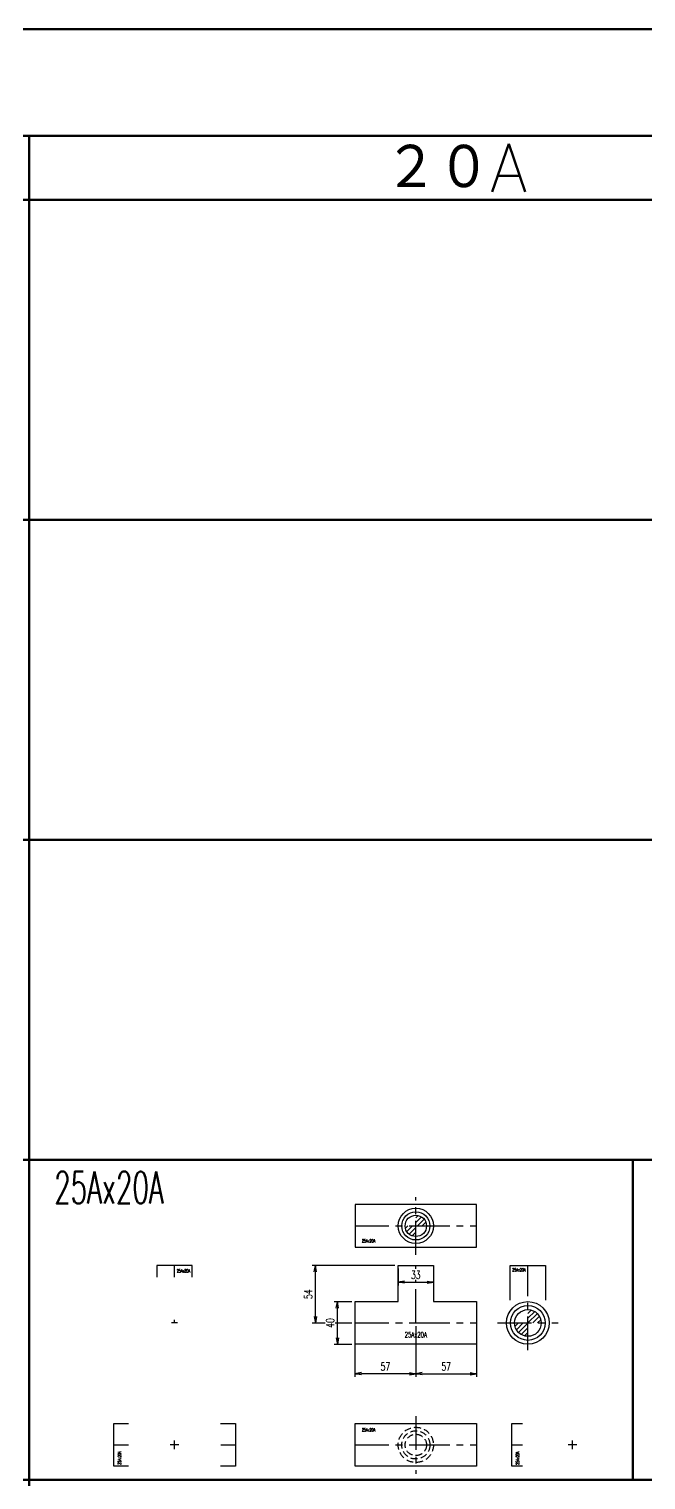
# Model space of a CAD drawing. Header units: millimetres. Extents: x 1711 to 90196, y -23291 to 8516.
# Drawn here: x 25889 to 26467, y 248 to 1608 of the extents above; entities that cross this region are included whole.
import ezdxf

# ---------------------------------------------------------------- set-up
doc = ezdxf.new("R2010")
doc.units = ezdxf.units.MM
doc.header["$PDMODE"] = 35
doc.linetypes.add('CENTER', pattern=[50.8, 31.75, -6.35, 6.35, -6.35])
doc.linetypes.add('HIDDEN', pattern=[9.525, 6.35, -3.175])
doc.layers.add('line', color=153, linetype='Continuous', lineweight=50)
for name, color, linetype in [('寸法', 2, 'Continuous'), ('配管-CVP', 4, 'Continuous'), ('＃配管（PVC)', 21, 'Continuous')]:
    doc.layers.add(name, color=color, linetype=linetype)
doc.styles.add('kpk', font='romans.shx', dxfattribs={"width": 0.7, "bigfont": 'extfont2.shx'})
doc.styles.get("Standard").update_dxf_attribs({"font": 'romans.shx', "bigfont": 'extfont.shx'})
doc.dimstyles.new('KPK-3', dxfattribs={"dimscale": 3, "dimtxt": 2.5, "dimasz": 2, "dimexe": 1, "dimexo": 1, "dimgap": 1, "dimtad": 3, "dimdec": 1, "dimdsep": 46, "dimtxsty": 'kpk', "dimblk": 'OPEN', "dimcen": 2.5, "dimclrd": 2, "dimclre": 2, "dimclrt": 4, "dimadec": 1, "dimazin": 2, "dimtfac": 1, "dimtdec": 1, "dimtmove": 0, "dimatfit": 2, "dimldrblk": 'OPEN', "dimfxl": 0, "dimlwd": -1, "dimlwe": -1, "dimarcsym": 0})

# ---------------------------------------------------------------- blocks, each defined once
blk = doc.blocks.new('*U1287')
at = {"layer": '＃配管（PVC)', "color": 2, "linetype": 'CENTER'}
for p, q in [((2.8, 0), (-2.8, 0)), ((0, 0), (0, 2.8))]:
    blk.add_line(p, q, dxfattribs=at)
at = {"layer": '＃配管（PVC)', "color": 0, "linetype": 'ByBlock'}
blk.add_lwpolyline([(16.5, 43), (16.5, 54), (-16.5, 54), (-16.5, 43)], dxfattribs=at)
at = {"layer": 'Defpoints', "color": 6, "linetype": 'ByBlock', "ltscale": 0.5, "insert": (8.4, 48.8), "char_height": 3, "attachment_point": 5, "style": 'kpk', "bg_fill": 3, "box_fill_scale": 1.2, "bg_fill_color": 256, "bg_fill_transparency": 0}
blk.add_mtext('{\\W0.6;25Ax20A}', dxfattribs=at)
at = {"layer": '＃配管（PVC)', "color": 2, "linetype": 'CENTER'}
blk.add_line((0, 43), (0, 54), dxfattribs=at)
blk = doc.blocks.new('25Ax20A-RT-正面')
at = {"layer": '＃配管（PVC)', "color": 2, "linetype": 'CENTER'}
blk.add_line((0, 0), (57, 0), dxfattribs=at)
at = {"layer": '＃配管（PVC)', "color": 0, "linetype": 'ByBlock'}
blk.add_lwpolyline([(-57, 20), (-16.5, 20), (-16.5, 54), (16.5, 54), (16.5, 20), (57, 20), (57, -20), (-57, -20)], close=True, dxfattribs=at)
at = {"layer": '＃配管（PVC)', "color": 2, "linetype": 'CENTER'}
blk.add_lwpolyline([(-57, 0), (0, 0), (0, 54)], dxfattribs=at)
at = {"layer": 'Defpoints', "color": 6, "linetype": 'ByBlock', "ltscale": 0.5, "insert": (0, -11), "char_height": 5, "attachment_point": 5, "style": 'kpk', "bg_fill": 3, "box_fill_scale": 1.2, "bg_fill_color": 256, "bg_fill_transparency": 0}
blk.add_mtext('{\\W0.6;25Ax20A}', dxfattribs=at)
blk = doc.blocks.new('25Ax20A-RT-側面')
at = {"layer": '＃配管（PVC)'}
h = blk.add_hatch(dxfattribs=at)
h.set_pattern_fill('ANSI31', color=252)
h.set_pattern_definition([(45, (-25732.7957, -394.7445), (-2.24506403, 2.24506403), [])])
h.paths.add_polyline_path([(0, 12.5), (0, 0), (12.5, 0, 0.414214)])
h.paths.add_polyline_path([(-12.5, 0, 0.414214), (0, -12.5), (0, 0)])
at = {"layer": '＃配管（PVC)', "color": 2, "linetype": 'CENTER'}
blk.add_line((-28.5, 0), (28.5, 0), dxfattribs=at)
at = {"layer": '＃配管（PVC)', "color": 0, "linetype": 'ByBlock'}
blk.add_lwpolyline([(-16.5, 21.3), (-16.5, 54), (16.5, 54), (16.5, 21.3)], dxfattribs=at)
for radius in [20, 16.3, 12.5]:
    blk.add_circle((0, 0), radius, dxfattribs=at)
at = {"layer": 'Defpoints', "color": 6, "linetype": 'ByBlock', "ltscale": 0.5, "insert": (-8.4, 49.8), "char_height": 3, "attachment_point": 5, "style": 'kpk', "bg_fill": 3, "box_fill_scale": 1.2, "bg_fill_color": 256, "bg_fill_transparency": 0}
blk.add_mtext('{\\W0.6;25Ax20A}', dxfattribs=at)
at = {"layer": '＃配管（PVC)', "color": 2, "linetype": 'CENTER'}
blk.add_line((0, -25.6), (0, 54), dxfattribs=at)
blk = doc.blocks.new('25Ax20A-RT-上面')
at = {"layer": '＃配管（PVC)'}
h = blk.add_hatch(dxfattribs=at)
h.set_pattern_fill('ANSI31', color=252)
h.set_pattern_definition([(45, (-25627.7957, -485.7445), (-2.24506403, 2.24506403), [])])
h.paths.add_polyline_path([(0, 0), (10, 0, 0.414214), (0, 10)])
h.paths.add_polyline_path([(-10, 0, 0.414214), (0, -10), (0, 0)])
at = {"layer": '＃配管（PVC)', "color": 2, "linetype": 'CENTER'}
blk.add_line((0, -27), (0, 27), dxfattribs=at)
at = {"layer": '＃配管（PVC)', "color": 0, "linetype": 'ByBlock'}
blk.add_lwpolyline([(57, 20), (-57, 20), (-57, -20), (57, -20)], close=True, dxfattribs=at)
at = {"layer": '＃配管（PVC)', "color": 2, "linetype": 'CENTER'}
blk.add_lwpolyline([(-57, 0), (0, 0), (57, 0)], dxfattribs=at)
at = {"layer": '＃配管（PVC)', "color": 0, "linetype": 'ByBlock'}
for radius in [16.5, 13.2, 10]:
    blk.add_circle((0, 0), radius, dxfattribs=at)
at = {"layer": 'Defpoints', "color": 6, "linetype": 'ByBlock', "ltscale": 0.5, "insert": (-44.2, -14.1), "char_height": 3, "attachment_point": 5, "style": 'kpk', "bg_fill": 3, "box_fill_scale": 1.2, "bg_fill_color": 256, "bg_fill_transparency": 0}
blk.add_mtext('{\\W0.6;25Ax20A}', dxfattribs=at)
blk = doc.blocks.new('25Ax20A-RT-下面')
at = {"layer": '＃配管（PVC)', "color": 2, "linetype": 'CENTER'}
blk.add_line((0, 27), (0, -27), dxfattribs=at)
at = {"layer": '＃配管（PVC)', "color": 0, "linetype": 'ByBlock'}
blk.add_lwpolyline([(57, -20), (-57, -20), (-57, 20), (57, 20)], close=True, dxfattribs=at)
at = {"layer": '＃配管（PVC)', "color": 2, "linetype": 'CENTER'}
blk.add_lwpolyline([(-57, 0), (0, 0), (57, 0)], dxfattribs=at)
at = {"layer": '＃配管（PVC)', "color": 252, "linetype": 'HIDDEN'}
for radius in [16.5, 13.2, 10]:
    blk.add_circle((0, 0), radius, dxfattribs=at)
at = {"layer": 'Defpoints', "color": 6, "linetype": 'ByBlock', "ltscale": 0.5, "insert": (-44.2, 14.1), "char_height": 3, "attachment_point": 5, "style": 'kpk', "bg_fill": 3, "box_fill_scale": 1.2, "bg_fill_color": 256, "bg_fill_transparency": 0}
blk.add_mtext('{\\W0.6;25Ax20A}', dxfattribs=at)
blk = doc.blocks.new('*U1289')
at = {"layer": '＃配管（PVC)', "color": 2, "linetype": 'CENTER'}
for p, q in [((-57, 0), (-47, 0)), ((4, 0), (-4, 0)), ((0, -4), (0, 4))]:
    blk.add_line(p, q, dxfattribs=at)
at = {"layer": '＃配管（PVC)', "color": 0, "linetype": 'ByBlock'}
blk.add_lwpolyline([(-47, -20), (-57, -20), (-57, 20), (-47, 20)], dxfattribs=at)
at = {"layer": 'Defpoints', "color": 6, "linetype": 'ByBlock', "ltscale": 0.5, "insert": (-51.5, -12.4), "char_height": 3, "attachment_point": 5, "rotation": 90, "style": 'kpk', "bg_fill": 3, "box_fill_scale": 1.2, "bg_fill_color": 256, "bg_fill_transparency": 0}
blk.add_mtext('{\\W0.6;25Ax20A}', dxfattribs=at)
blk = doc.blocks.new('*U1288')
at = {"layer": '＃配管（PVC)', "color": 2, "linetype": 'CENTER'}
for p, q in [((-57, 0), (-43, 0)), ((4, 0), (-4, 0)), ((0, -4), (0, 4)), ((43.5, 0), (57, 0))]:
    blk.add_line(p, q, dxfattribs=at)
at = {"layer": '＃配管（PVC)', "color": 0, "linetype": 'ByBlock'}
for points in [[(-43, -20), (-57, -20), (-57, 20), (-43, 20)], [(43, 20), (57, 20), (57, -20), (43, -20)]]:
    blk.add_lwpolyline(points, dxfattribs=at)
at = {"layer": 'Defpoints', "color": 6, "linetype": 'ByBlock', "ltscale": 0.5, "insert": (-51.6, -12.3), "char_height": 3, "attachment_point": 5, "rotation": 90, "style": 'kpk', "bg_fill": 3, "box_fill_scale": 1.2, "bg_fill_color": 256, "bg_fill_transparency": 0}
blk.add_mtext('{\\W0.6;25Ax20A}', dxfattribs=at)
blk = doc.blocks.new('A$C6aa1e4fd')
at = {"layer": 'line'}
for p, q in [((60, 0), (17081.2, 0)), ((2671.7, -100), (17081.2, -100)), ((4271.7, -100), (4271.7, -8135.9)), ((60, -160), (17081.2, -160)), ((60, -460), (17081.2, -460)), ((60, -760), (17081.2, -760)), ((60, -1060), (17081.2, -1060)), ((60, -1360), (17081.2, -1360))]:
    blk.add_line(p, q, dxfattribs=at)
blk.add_lwpolyline([(5071.7, -1060), (4837.5, -1060), (4837.5, -1360), (5071.7, -1360)], close=True, dxfattribs=at)
for s, insert, char_height, attachment_point in [('２０A', (4671.7, -130), 45, 5), ('{\\W0.6;25Ax20A}', (4295.3, -1085.9), 30, 4)]:
    blk.add_mtext(s, dxfattribs=dict(at, insert=insert, char_height=char_height, attachment_point=attachment_point))
blk = doc.blocks.new('_Open')
at = {"color": 0, "linetype": 'ByBlock', "lineweight": -2}
for p, q in [((-1, 0.17), (0, 0)), ((-1, -0.17), (0, 0)), ((0, 0), (-1, 0))]:
    blk.add_line(p, q, dxfattribs=at)
blk = doc.blocks.new('*D3170')
at = {"layer": 'Defpoints', "color": 0, "linetype": 'ByBlock', "transparency": 16777216}
for p in [(26251.3, 394.7), (26308.3, 394.7), (26308.3, 347.2)]:
    blk.add_point(p, dxfattribs=at)
at = {"layer": '寸法', "color": 2, "transparency": 16777216}
for p, q in [((26251.3, 391.7), (26251.3, 344.2)), ((26308.3, 391.7), (26308.3, 344.2)), ((26257.3, 347.2), (26302.3, 347.2))]:
    blk.add_line(p, q, dxfattribs=at)
at = {"layer": '寸法', "color": 2, "linetype": 'ByBlock', "transparency": 16777216, "xscale": 6, "yscale": 6, "zscale": 6, "rotation": 180}
blk.add_blockref('_Open', (26251.3, 347.2), dxfattribs=at)
at = {"layer": '寸法', "color": 2, "linetype": 'ByBlock', "transparency": 16777216, "xscale": 6, "yscale": 6, "zscale": 6}
blk.add_blockref('_Open', (26308.3, 347.2), dxfattribs=at)
at = {"layer": '寸法', "color": 4, "linetype": 'ByBlock', "transparency": 16777216, "insert": (26279.8, 353.9), "char_height": 7.5, "attachment_point": 5, "style": 'kpk', "bg_fill": 3, "box_fill_scale": 1.1, "bg_fill_color": 256, "bg_fill_true_color": 13158600, "bg_fill_transparency": 0}
blk.add_mtext('57', dxfattribs=at)
blk = doc.blocks.new('*D3171')
at = {"layer": 'Defpoints', "color": 0, "linetype": 'ByBlock', "transparency": 16777216}
for p in [(26194.3, 394.7), (26251.3, 394.7), (26194.3, 347.2)]:
    blk.add_point(p, dxfattribs=at)
at = {"layer": '寸法', "color": 2, "transparency": 16777216}
for p, q in [((26194.3, 391.7), (26194.3, 344.2)), ((26251.3, 391.7), (26251.3, 344.2)), ((26245.3, 347.2), (26200.3, 347.2))]:
    blk.add_line(p, q, dxfattribs=at)
at = {"layer": '寸法', "color": 2, "linetype": 'ByBlock', "transparency": 16777216, "xscale": 6, "yscale": 6, "zscale": 6, "rotation": 180}
blk.add_blockref('_Open', (26194.3, 347.2), dxfattribs=at)
at = {"layer": '寸法', "color": 2, "linetype": 'ByBlock', "transparency": 16777216, "xscale": 6, "yscale": 6, "zscale": 6}
blk.add_blockref('_Open', (26251.3, 347.2), dxfattribs=at)
at = {"layer": '寸法', "color": 4, "linetype": 'ByBlock', "transparency": 16777216, "insert": (26222.8, 353.9), "char_height": 7.5, "attachment_point": 5, "style": 'kpk', "bg_fill": 3, "box_fill_scale": 1.1, "bg_fill_color": 256, "bg_fill_true_color": 13158600, "bg_fill_transparency": 0}
blk.add_mtext('57', dxfattribs=at)
blk = doc.blocks.new('*D3172')
at = {"layer": 'Defpoints', "color": 0, "linetype": 'ByBlock', "transparency": 16777216}
for p in [(26157.2, 448.7), (26234.8, 448.7), (26194.3, 394.7)]:
    blk.add_point(p, dxfattribs=at)
at = {"layer": '寸法', "color": 2, "transparency": 16777216}
for p, q in [((26231.8, 448.7), (26154.2, 448.7)), ((26157.2, 400.7), (26157.2, 442.7)), ((26191.3, 394.7), (26154.2, 394.7))]:
    blk.add_line(p, q, dxfattribs=at)
at = {"layer": '寸法', "color": 2, "linetype": 'ByBlock', "transparency": 16777216, "xscale": 6, "yscale": 6, "zscale": 6}
for p, rotation in [((26157.2, 448.7), 90), ((26157.2, 394.7), 270)]:
    blk.add_blockref('_Open', p, dxfattribs=dict(at, rotation=rotation))
at = {"layer": '寸法', "color": 4, "linetype": 'ByBlock', "transparency": 16777216, "insert": (26150.5, 421.7), "char_height": 7.5, "attachment_point": 5, "rotation": 90, "style": 'kpk', "bg_fill": 3, "box_fill_scale": 1.1, "bg_fill_color": 256, "bg_fill_true_color": 13158600, "bg_fill_transparency": 0}
blk.add_mtext('54', dxfattribs=at)
blk = doc.blocks.new('*D3221')
at = {"layer": 'Defpoints', "color": 0, "linetype": 'ByBlock', "transparency": 16777216}
for p in [(26177.8, 414.7), (26194.3, 414.7), (26194.3, 374.7)]:
    blk.add_point(p, dxfattribs=at)
at = {"layer": '寸法', "color": 2, "transparency": 16777216}
for p, q in [((26191.3, 414.7), (26174.8, 414.7)), ((26177.8, 380.7), (26177.8, 408.7)), ((26191.3, 374.7), (26174.8, 374.7))]:
    blk.add_line(p, q, dxfattribs=at)
at = {"layer": '寸法', "color": 2, "linetype": 'ByBlock', "transparency": 16777216, "xscale": 6, "yscale": 6, "zscale": 6}
for p, rotation in [((26177.8, 414.7), 90), ((26177.8, 374.7), 270)]:
    blk.add_blockref('_Open', p, dxfattribs=dict(at, rotation=rotation))
at = {"layer": '寸法', "color": 4, "linetype": 'ByBlock', "transparency": 16777216, "insert": (26171.1, 394.7), "char_height": 7.5, "attachment_point": 5, "rotation": 90, "style": 'kpk', "bg_fill": 3, "box_fill_scale": 1.1, "bg_fill_color": 256, "bg_fill_true_color": 13158600, "bg_fill_transparency": 0}
blk.add_mtext('40', dxfattribs=at)
blk = doc.blocks.new('*D3222')
at = {"layer": 'Defpoints', "color": 0, "linetype": 'ByBlock', "transparency": 16777216}
for p in [(26234.8, 448.7), (26267.8, 448.7), (26267.8, 433)]:
    blk.add_point(p, dxfattribs=at)
at = {"layer": '寸法', "color": 2, "transparency": 16777216}
for p, q in [((26234.8, 445.7), (26234.8, 430)), ((26267.8, 445.7), (26267.8, 430)), ((26240.8, 433), (26261.8, 433))]:
    blk.add_line(p, q, dxfattribs=at)
at = {"layer": '寸法', "color": 2, "linetype": 'ByBlock', "transparency": 16777216, "xscale": 6, "yscale": 6, "zscale": 6, "rotation": 180}
blk.add_blockref('_Open', (26234.8, 433), dxfattribs=at)
at = {"layer": '寸法', "color": 2, "linetype": 'ByBlock', "transparency": 16777216, "xscale": 6, "yscale": 6, "zscale": 6}
blk.add_blockref('_Open', (26267.8, 433), dxfattribs=at)
at = {"layer": '寸法', "color": 4, "linetype": 'ByBlock', "transparency": 16777216, "insert": (26251.3, 439.7), "char_height": 7.5, "attachment_point": 5, "style": 'kpk', "bg_fill": 3, "box_fill_scale": 1.1, "bg_fill_color": 256, "bg_fill_true_color": 13158600, "bg_fill_transparency": 0}
blk.add_mtext('33', dxfattribs=at)

msp = doc.modelspace()

# ---------------------------------------------------------------- block references
at = {"layer": '配管-CVP'}
for name, p in [('25Ax20A-RT-上面', (26251.3248, 485.7445)), ('*U1287', (26025.2242, 394.7445)), ('25Ax20A-RT-正面', (26251.3248, 394.7445)), ('25Ax20A-RT-側面', (26356.3248, 394.7445)), ('*U1288', (26025.2242, 280.4395)), ('25Ax20A-RT-下面', (26251.3248, 280.4395)), ('*U1289', (26398.1377, 280.4395))]:
    msp.add_blockref(name, p, dxfattribs=at)

# ---------------------------------------------------------------- next in the draw order: block references
at = {"layer": 'line', "linetype": 'ByBlock'}
msp.add_blockref('A$C6aa1e4fd', (21617.1739, 1607.5677), dxfattribs=at)

# ---------------------------------------------------------------- next in the draw order: dimensions: what is measured, and where the dimension line sits
at = {"layer": '寸法', "linetype": 'ByBlock'}
dim = msp.add_linear_dim(base=(26308.3248, 347.1519), p1=(26251.3248, 394.7445), p2=(26308.3248, 394.7445), dimstyle='KPK-3', dxfattribs=at)
dim.commit()
dim.dimension.update_dxf_attribs({"geometry": '*D3170', "text_midpoint": (26279.8248, 353.9019)})

# ---------------------------------------------------------------- next in the draw order: dimensions: what is measured, and where the dimension line sits
dim = msp.add_linear_dim(base=(26194.3248, 347.1519), p1=(26251.3248, 394.7445), p2=(26194.3248, 394.7445), dimstyle='KPK-3', dxfattribs=at)
dim.commit()
dim.dimension.update_dxf_attribs({"geometry": '*D3171', "text_midpoint": (26222.8248, 353.9019)})

# ---------------------------------------------------------------- next in the draw order: dimensions: what is measured, and where the dimension line sits
dim = msp.add_linear_dim(base=(26157.2246, 448.7445), p1=(26194.3248, 394.7445), p2=(26234.8248, 448.7445), angle=90, dimstyle='KPK-3', dxfattribs=at)
dim.commit()
dim.dimension.update_dxf_attribs({"geometry": '*D3172', "text_midpoint": (26150.4746, 421.7445)})

# ---------------------------------------------------------------- next in the draw order: dimensions: what is measured, and where the dimension line sits
dim = msp.add_linear_dim(base=(26267.8248, 432.9779), p1=(26234.8248, 448.7445), p2=(26267.8248, 448.7445), dimstyle='KPK-3', dxfattribs=at)
dim.commit()
dim.dimension.update_dxf_attribs({"geometry": '*D3222', "text_midpoint": (26251.3248, 439.7279)})
dim = msp.add_linear_dim(base=(26177.8142, 414.7445), p1=(26194.3248, 374.7445), p2=(26194.3248, 414.7445), angle=90, dimstyle='KPK-3', dxfattribs=at)
dim.commit()
dim.dimension.update_dxf_attribs({"geometry": '*D3221', "text_midpoint": (26171.0642, 394.7445)})

doc.saveas('drawing.dxf')
